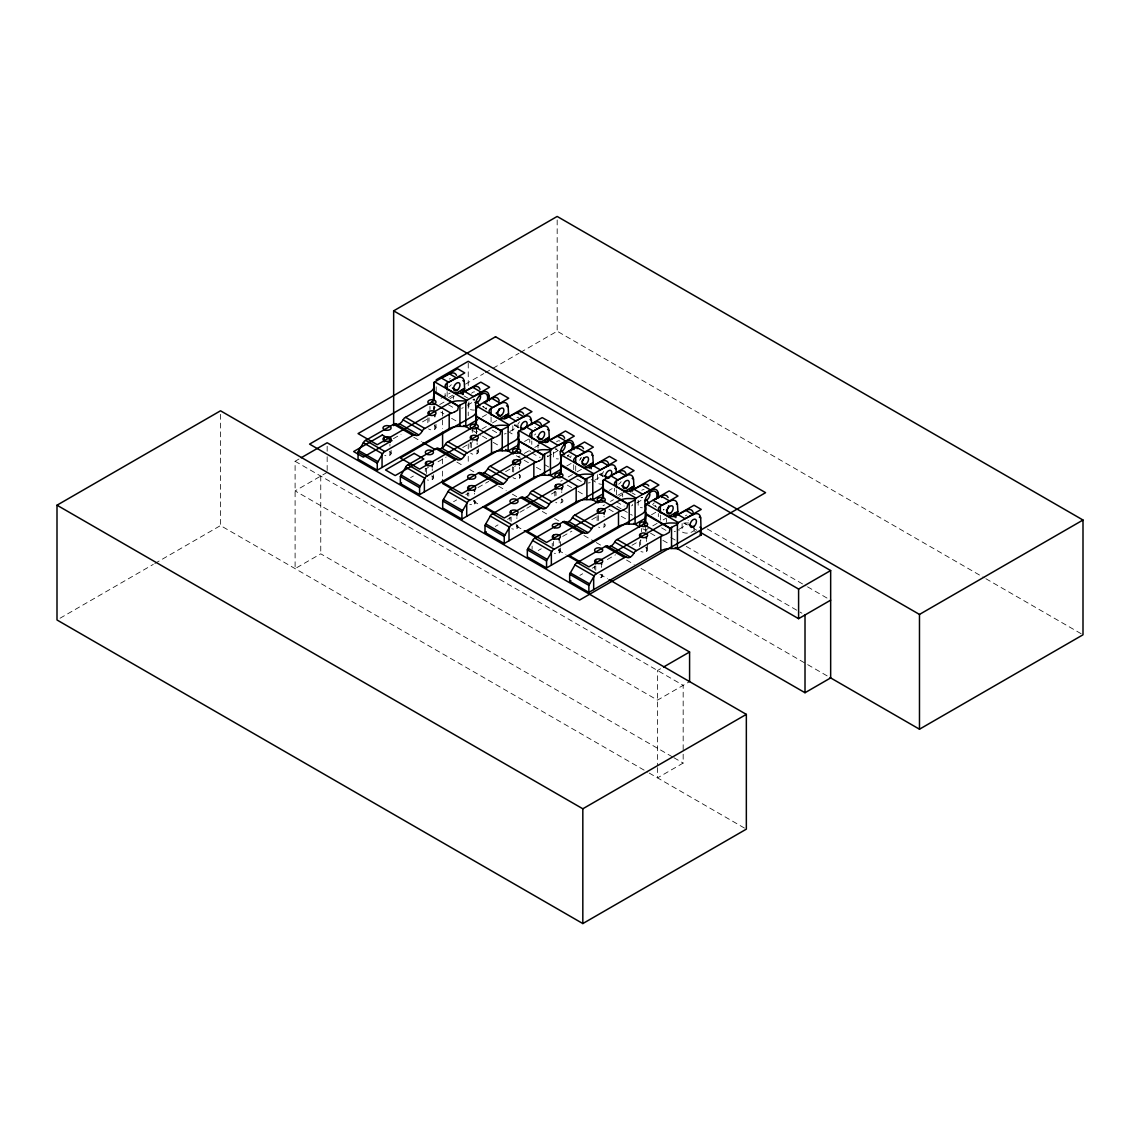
<?xml version="1.0" encoding="UTF-8"?>
<svg xmlns="http://www.w3.org/2000/svg" width="1140" height="1140" viewBox="0 0 1140 1140"><rect width="100%" height="100%" fill="white"/><g stroke="black" fill="none" stroke-linecap="round" stroke-linejoin="round"><path stroke-width="0.75" stroke-dasharray="5 3.75" d="M529.758 442.434L529.758 439.356M573.691 464.721L573.691 470.849M614.403 491.297L614.403 488.234M580.346 459.135L581.243 457.596A8.579 4.945 -60 0 1 578.764 461.13L579.847 459.848M672.372 756.832L320.753 553.826L295.103 568.632L295.103 461.272L299.678 458.622M60.05 618.222L153.273 564.4M154.812 563.516L220.519 525.568L647.648 772.179M441.038 398.259L450.2 392.972M465.476 384.151L483.816 373.564M485.355 372.68L491.468 369.146M492.993 368.263L518.971 353.272M520.495 352.388L557.175 331.213L984.305 577.809M448.547 397.589L452.78 395.153M435.238 407.137L433.742 407.992L434.069 411.397M439.698 404.558L444.173 401.978M450.129 398.544L454.589 395.965M327.166 472.373L295.103 490.884L657.524 700.131L689.586 681.62M393.414 438.686L401.066 434.269M422.484 421.9L429.965 417.582M467.4 405.213L473.029 401.964M482.192 417.055L486.652 414.476M476.064 432.43L477.56 431.576M482.021 428.996L486.495 426.417M492.452 422.969L496.912 420.389M410.614 477.617L413.364 476.036M425.705 468.911L428.441 467.329M438.031 461.786L446.253 457.04M462.712 447.55L470.934 442.79M471.703 442.349L472.288 442.007A14.05 8.123 0 0 0 472.786 441.707M509.922 431.39L518.358 426.517M524.514 441.479L528.974 438.9M518.386 456.869L519.883 456M524.343 453.421L530.299 449.986M534.774 447.407L539.234 444.828M453.578 501.686L456.641 499.918M465.818 494.618L468.882 492.851M478.059 487.55L488.775 481.365M505.604 471.647L513.257 467.229M547.357 456.77A6.911 3.99 0 0 0 547.827 456.527L552.045 454.091M553.456 453.278L559.084 450.015M566.837 465.918L571.297 463.339M560.709 481.294L562.205 480.439M568.162 477.005L572.622 474.425M577.096 471.846L581.557 469.267M495.259 526.481L498.009 524.899M507.599 519.37L510.349 517.788M519.94 512.245L525.426 509.081M526.794 508.283L530.898 505.918M551.461 494.033L555.664 491.611M594.567 480.253L603.003 475.38M609.159 490.357L612.137 488.632M617.837 495.33L622.07 492.893M603.032 505.732L604.528 504.878M610.484 501.429L613.462 499.719M619.419 496.271L622.397 494.56M538.222 550.549L541.286 548.782M562.704 536.413L571.895 531.112M591.774 519.641L597.901 516.106M636.69 502.954L642.319 499.705M651.481 514.781L655.942 512.202M648.332 528.447L645.354 530.171L645.682 533.563M652.807 525.868L657.267 523.288M663.181 519.869L666.202 518.13M579.904 575.358L582.654 573.776M592.244 568.233L594.995 566.651M607.321 559.526L615.543 554.781M632.002 545.291L638.856 541.329M640.224 540.531L640.994 540.089M679.212 529.131L686.251 525.07M695.386 531.539L694.032 530.755L691.88 531.995A6.911 3.99 0 0 1 682.105 531.995L677.103 529.117M660.573 668.738L657.524 670.505L657.524 765.51M683.173 754.224L683.173 763.059L657.524 777.879L657.524 767.277M985.858 578.707L1083 634.795M707.284 528.932L805.98 585.917M807.519 586.815L827.569 598.386M463.937 395.851L470.107 399.413M482.448 406.524L487.065 409.203M514.824 425.234L519.455 427.899M567.264 455.501L570.342 457.282M599.654 474.197L602.732 475.978M632.03 492.893L635.123 494.675M653.619 505.362L656.711 507.143M684.47 523.174L687.548 524.956M693.719 528.518L696.811 530.299M518.8 427.814L514.468 425.305A4.532 2.622 -60 0 0 519.413 421.857M555.18 448.818L558.215 450.557M599.113 474.183L603.445 476.677M686.636 524.714L683.758 523.046A4.532 2.622 -60 0 0 688.289 520.424M507.813 431.376L512.815 434.269A6.911 3.99 0 0 0 515.594 435.238M591.204 479.527L597.46 483.132A6.911 3.99 0 0 0 601.635 484.286M448.391 404.771L453.392 407.65A6.911 3.99 0 0 0 456.185 408.633M492.323 430.122L497.325 433.015M531.796 452.908L538.037 456.527A6.911 3.99 0 0 0 540.189 457.368M576.968 479L581.97 481.878M616.441 501.785L622.682 505.391A6.911 3.99 0 0 0 624.221 506.06M661.613 527.863L666.615 530.755A6.911 3.99 0 0 0 667.071 530.998M544.379 464.493L548.995 467.172M616.854 506.345L621.485 509.024M623.024 509.908L632.273 515.251M670.833 537.51L675.464 540.189M686.251 546.416L801.919 613.192M440.795 412.11L443.887 413.891M451.597 418.337L457.767 421.9M471.647 429.908L480.895 435.252M482.448 436.15L487.065 438.815M493.235 442.377L499.405 445.94M516.363 455.729L522.533 459.292M524.087 460.19L528.703 462.854M536.413 467.315L541.044 469.979M567.264 485.113L571.895 487.792M578.051 491.354L584.221 494.917M608.903 509.153L613.534 511.832M621.243 516.278L627.413 519.84M642.832 528.746L649.002 532.309M650.541 533.207L655.172 535.871M662.882 540.317L669.052 543.88M413.706 437.19L421.415 441.636M456.884 462.113L463.054 465.676M469.78 469.566L473.841 471.903M498.508 486.153L506.217 490.599M512.387 494.161L517.589 497.168M542.269 511.418L548.426 514.966M554.596 518.529L560.196 521.764M583.908 535.458L594.695 541.685M596.234 542.569L601.834 545.803M626.501 560.039L634.211 564.5M640.965 568.39L828.509 676.676M473.428 501.286L479.598 504.849M516.62 526.224L522.776 529.786M558.258 550.264L565.967 554.71M599.897 574.303L607.606 578.75M295.103 461.272L683.173 685.311L683.173 752.457M673.911 757.715L683.173 763.059M649.202 773.062L746.344 829.151M645.682 526.523L645.682 529.673M476.392 428.782L476.392 433.514M434.069 405.926L434.069 409.075M694.032 525.511L694.032 530.755M682.105 523.517L682.105 531.995M666.615 518.828L666.615 522.234M660.359 515.223L660.359 520.538M658.336 513.599L658.336 516.662M647.62 543.324L647.62 549.722M646.423 539.69L646.423 541.486M646.423 546.886L646.423 551.389M641.578 528.547L641.578 531.739M640.651 539.961L640.651 545.362M639.455 541.728L639.455 546.53M638.172 500.275L638.172 506.645A6.911 3.99 0 0 0 642.347 507.784M632.472 504.436L632.472 505.391A6.911 3.99 0 0 1 631.489 505.861M622.682 493.478L622.682 496.883M616.441 489.858L616.441 494.974M604.1 516.149L604.1 517.047M604.1 524.257L604.1 526.951M601.535 565.597L601.535 567.407M601.535 574.603L601.535 577.31M598.329 515.522L598.329 521.821M597.46 474.639L597.46 483.132M597.132 515.679L597.132 522.091M595.764 565.868L595.764 570.37M594.567 566.039L594.567 569.245M575.714 465.918L575.714 471.675M561.778 491.711L561.778 492.623M561.778 498.921L561.778 502.526A4.075 2.351 0 0 1 555.764 502.37M560.41 541.6L560.41 546.402M560.41 547.998L560.41 551.204M559.213 541.172L559.213 542.968M559.213 548.369L559.213 552.872M557.175 219.963L557.175 331.213M556.007 491.981L556.007 495.587M554.809 491.255L554.809 496.057M553.527 452.039L553.527 457.767A6.911 3.99 0 0 0 558.415 458.935M553.442 541.443L553.442 545.932M552.245 543.196L552.245 546.402M547.827 455.572L547.827 456.527M538.037 444.6L538.037 448.006M532.109 546.117L532.109 549.309M531.796 440.995L531.796 444.401M519.455 467.286L519.455 469.082M519.455 474.482L519.455 478.088M516.89 517.631L516.89 518.529M516.89 524.842L516.89 528.433M513.684 467.557L513.684 472.06M512.815 425.776L512.815 434.269M512.487 466.816L512.487 473.214M511.119 517.004L511.119 521.507M509.922 517.161L509.922 520.367M491.069 417.055L491.069 422.598M478.33 448.79L478.33 451.982M477.133 442.847L477.133 444.643M477.133 450.058L477.133 453.649M476.392 429.623L476.392 434.069M474.568 493.193L474.568 494.105M474.568 500.403L474.568 504.008M472.288 427.6L472.288 432.402M471.361 443.118L471.361 447.621M470.165 442.377L470.165 448.79M468.882 401.893L468.882 408.904A6.911 3.99 0 0 0 474.482 410.044M468.797 493.463L468.797 496.171M468.241 363.047L468.241 385.705M468.241 403.289L468.241 415.658M468.241 443.93L468.241 449.231M468.241 456.299L468.241 463.367M467.599 492.736L467.599 495.928M453.392 395.737L453.392 399.143M447.151 391.59L447.151 396.692M445.113 393.557L445.113 396.62M442.591 411.041L442.591 418.109M442.591 419.876L442.591 428.711M442.591 458.75L442.591 464.051M442.591 471.119L442.591 478.187M436.178 386.788L436.178 393.756M436.007 424.351L436.007 427.557M434.81 424.721L434.81 429.224M434.069 406.111L434.069 409.63M433.442 474.696L433.442 477.902M432.245 468.768L432.245 470.564M432.245 475.964L432.245 479.57M429.965 406.367L429.965 409.574M429.039 417.782L429.039 421.387M427.842 417.953L427.842 422.755M426.474 469.039L426.474 473.542M425.277 468.298L425.277 471.504M391.12 450.272L391.12 453.464M389.923 444.329L389.923 446.125M389.923 451.526L389.923 455.131M327.166 446.239L327.166 454.945M327.166 456.698L327.166 470.635M320.753 476.078L320.753 553.826M220.519 414.333L220.519 525.568M473.684 399.071A4.532 2.622 -60 0 1 473.1 399.541M471.632 393.257A4.532 2.622 -60 0 1 474.568 391.904M483.859 406.339A8.579 4.945 -60 0 1 483.289 406.88M463.182 407.65A6.911 3.99 0 0 1 461.643 408.32M451.312 384.693A4.532 2.622 -60 0 1 448.975 386.574M449.274 379.078A4.532 2.622 -60 0 1 450.443 378.537M474.14 400.496A4.532 2.622 -60 0 1 474.368 399M434.54 425.747A4.075 2.351 0 0 1 434.682 429.296A4.075 2.351 0 0 1 428.569 428.882M389.652 451.654A4.075 2.351 0 0 1 390.293 454.889A4.075 2.351 0 0 1 384.736 455.416M474.482 399.855A6.911 3.99 0 0 1 473.057 399.855M506.132 433.485A6.911 3.99 0 0 1 504.308 433.998M517.019 417.525A4.532 2.622 -60 0 1 518.757 417.34M485.925 409.203A8.579 4.945 -60 0 1 486.253 407.707M477.133 450.314A4.075 2.351 0 0 1 476.705 453.863A4.075 2.351 0 0 1 470.678 453.136M431.675 475.964A4.075 2.351 0 0 1 432.83 479.142A4.075 2.351 0 0 1 427.386 479.969M518.415 425.22A6.911 3.99 0 0 1 514.34 424.736M556.577 441.836A4.532 2.622 -60 0 1 559.94 441.123M556.876 448.875A4.532 2.622 -60 0 1 555.693 449.003M569.059 454.589A8.579 4.945 -60 0 1 567.378 456.228M530.328 451.682A6.911 3.99 0 0 1 529.801 450.5M535.686 433.913A4.532 2.622 -60 0 1 534.503 434.995M534.788 427.5A4.532 2.622 -60 0 1 535.686 427.329M518.885 474.482A4.075 2.351 0 0 1 519.313 478.159A4.075 2.351 0 0 1 513 477.56M473.314 500.175A4.075 2.351 0 0 1 475.351 503.381A4.075 2.351 0 0 1 469.709 504.393M515.579 465.832A14.05 8.123 0 0 1 514.61 466.445M570.698 457.339A8.579 4.945 -60 0 1 571.14 455.801M590.207 482.548A6.911 3.99 0 0 1 588.269 482.975M603.644 471.561A4.532 2.622 -60 0 1 599.911 474.397M561.507 499.049A4.075 2.351 0 0 1 561.778 502.526M515.993 524.714A4.075 2.351 0 0 1 517.475 528.019A4.075 2.351 0 0 1 511.703 528.718M603.06 474.098A6.911 3.99 0 0 1 600.239 473.926M655.343 506.217A8.579 4.945 -60 0 1 655.543 505.447M675.422 531.226A6.911 3.99 0 0 1 674.253 531.596M685.439 515.822A4.532 2.622 -60 0 1 686.907 515.052M645.525 547.67A4.075 2.351 0 0 1 646.907 551.062A4.075 2.351 0 0 1 640.922 551.532M602.02 574.303A4.075 2.351 0 0 1 601.806 577.139A4.075 2.351 0 0 1 597.032 577.809M688.403 522.904A6.911 3.99 0 0 1 685.568 522.904M642.39 497.282A4.532 2.622 -60 0 1 641.221 497.824M641.806 490.243A4.532 2.622 -60 0 1 644.114 489.716M654.232 502.797A8.579 4.945 -60 0 1 652.579 504.621M621.115 481.65A4.532 2.622 -60 0 1 618.564 484.186M604.1 523.63A4.075 2.351 0 0 1 604.228 526.88A4.075 2.351 0 0 1 598.6 527.093M558.643 549.266A4.075 2.351 0 0 1 559.797 552.444A4.075 2.351 0 0 1 554.353 553.27M642.347 497.596A6.911 3.99 0 0 1 640.965 497.439M663.965 509.38L663.409 509.993A8.579 4.945 -60 0 0 663.965 509.38"/><path stroke-width="1.5" d="M476.392 417.611L475.494 424.593M476.064 423.724L476.064 408.063L477.061 406.339L509.124 424.849L508.127 426.574L500.802 430.421L500.032 434.497L496.313 436.777M580.873 485.683L584.635 483.431L585.447 479.284L592.772 475.437L593.769 473.727L561.707 455.216L560.709 456.926L560.709 474.34M645.354 523.203L645.354 505.79L646.351 504.08L678.414 522.59L677.417 524.315L670.092 528.162L669.28 532.309L665.518 534.546M518.714 442.206L517.717 449.217M561.037 466.474L560.082 473.584M603.359 491.24L602.433 497.966M645.682 515.665L644.727 522.462M434.069 393.827L433.072 400.339M434.084 391.163L458.48 405.982L465.804 402.135L466.801 400.411L434.739 381.9L433.742 383.624L433.742 401.038M561.051 464.564L585.447 479.284M603.374 489.003L627.769 503.723L635.094 499.876L636.091 498.151L604.029 479.641L603.032 481.365L603.032 498.764M645.696 513.442L670.092 528.162M560.994 469.381L550.449 475.38L544.564 475.195A14.05 8.123 0 0 0 533.848 477.546L461.928 519.085L442.691 507.97L442.691 500.973A4.945 2.85 -60 0 1 443.318 499.662L448.69 490.457A2.85 1.653 -60 0 1 449.26 489.858L479.37 472.53A2.551 1.468 -60 0 1 479.94 472.559L499.776 484.03A6.911 3.99 -60 0 0 507.015 479.855L507.614 478.786A2.551 1.468 -60 0 1 508.198 478.102L533.848 463.139A14.05 8.123 0 0 1 535.871 462.184L537.51 461.6M477.717 419.634L465.804 426.503L459.919 426.317A14.05 8.123 0 0 0 449.203 428.683L377.283 470.207L358.046 459.107L358.046 452.096A4.945 2.85 -60 0 1 358.673 450.784L364.045 441.593A2.85 1.653 -60 0 1 364.615 440.995L394.725 423.653A2.551 1.468 -60 0 1 395.295 423.681L395.894 424.051A6.911 3.99 -60 0 0 403.132 419.876L403.874 418.622A2.522 1.454 -60 0 1 404.315 418.124L429.965 403.175A14.05 8.123 0 0 0 431.647 402.007L432.929 400.582M395.894 424.051L415.131 435.152A6.911 3.99 -60 0 0 422.37 430.977L422.969 429.923A2.551 1.468 -60 0 1 423.553 429.224L449.203 414.276A14.05 8.123 0 0 1 451.226 413.307L452.865 412.723M518.558 444.928L508.127 450.941L502.241 450.756A14.05 8.123 0 0 0 491.525 453.122L419.606 494.646L400.368 483.531L400.368 476.534A4.945 2.85 -60 0 1 400.995 475.223L406.367 466.032A2.85 1.653 -60 0 1 406.937 465.434L437.048 448.091A2.551 1.468 -60 0 1 437.618 448.12L438.216 448.49A6.911 3.99 -60 0 0 445.455 444.315L446.053 443.246A2.551 1.468 -60 0 1 446.638 442.562L472.288 427.6A14.05 8.123 0 0 0 473.969 426.431L475.252 425.021A9.106 6.113 64.1 0 0 475.48 424.764M438.216 448.49L457.453 459.591A6.911 3.99 -60 0 0 464.693 455.416L465.434 454.162A2.522 1.454 -60 0 1 465.875 453.663L491.525 438.715A14.05 8.123 0 0 1 493.549 437.746L495.188 437.161M480.539 472.915A6.911 3.99 -60 0 0 487.778 468.74L488.519 467.486A2.522 1.454 -60 0 1 488.96 467.001L514.61 452.039A14.05 8.123 0 0 0 516.292 450.87L517.574 449.459M603.202 493.791L592.772 499.805L586.886 499.619A14.05 8.123 0 0 0 576.17 501.985L504.251 543.509L485.013 532.409L485.013 525.398A4.945 2.85 -60 0 1 485.64 524.087L491.012 514.895A2.85 1.653 -60 0 1 491.582 514.297L521.692 496.969A2.551 1.468 -60 0 1 522.263 496.983L522.747 497.268A6.911 3.99 -60 0 0 530.1 493.178L530.699 492.109A2.551 1.468 -60 0 1 531.283 491.426L556.933 476.477A14.05 8.123 0 0 0 558.614 475.309L559.897 473.884M522.861 497.353L542.099 508.454A6.911 3.99 -60 0 0 549.337 504.279L550.078 503.039A2.522 1.454 -60 0 1 550.52 502.541L576.17 487.578A14.05 8.123 0 0 1 578.194 486.609L579.832 486.025M645.525 518.23L635.094 524.243L629.209 524.058A14.05 8.123 0 0 0 618.493 526.423L546.573 567.948L527.336 556.847L527.336 549.836A4.945 2.85 -60 0 1 527.962 548.525L533.335 539.334A2.85 1.653 -60 0 1 533.905 538.736L564.015 521.393A2.551 1.468 -60 0 1 564.585 521.422L565.183 521.792A6.911 3.99 -60 0 0 572.423 517.617L573.164 516.363A2.522 1.454 -60 0 1 573.605 515.864L599.255 500.902A14.05 8.123 0 0 0 600.937 499.748L602.219 498.322M565.183 521.792L584.421 532.893A6.911 3.99 -60 0 0 591.66 528.718L592.259 527.663A2.551 1.468 -60 0 1 592.843 526.965L618.493 512.017A14.05 8.123 0 0 1 620.516 511.048L622.155 510.464M699.333 517.132L700.687 517.916L701.243 534.931L677.417 548.682L671.531 548.497A14.05 8.123 0 0 0 660.815 550.862L588.895 592.387L569.658 581.272L569.658 574.275A4.945 2.85 -60 0 1 570.285 572.964L575.657 563.773A2.85 1.653 -60 0 1 576.227 563.174L606.337 545.832A2.551 1.468 -60 0 1 606.908 545.861L607.506 546.217A6.911 3.99 -60 0 0 614.745 542.042L615.344 540.987A2.551 1.468 -60 0 1 615.928 540.303L641.578 525.341A14.05 8.123 0 0 0 643.259 524.172L644.542 522.761M607.506 546.217L626.744 557.332A6.911 3.99 -60 0 0 633.982 553.157L634.724 551.903A2.522 1.454 -60 0 1 635.165 551.404L660.815 536.456A14.05 8.123 0 0 1 662.839 535.486L664.478 534.902M542.099 508.454L541.5 508.098A2.551 1.468 -60 0 0 540.93 508.07L510.82 525.412A2.85 1.653 -60 0 0 510.25 526.01L504.863 535.187A4.945 2.85 -60 0 0 504.222 536.513L504.251 543.509M626.744 557.332L626.145 556.961A2.551 1.468 -60 0 0 625.575 556.933L595.465 574.275A2.85 1.653 -60 0 0 594.895 574.874L589.508 584.065A4.945 2.85 -60 0 0 588.867 585.376L588.895 592.387M415.131 435.152L414.532 434.782A2.551 1.468 -60 0 0 413.963 434.768L383.852 452.096A2.85 1.653 -60 0 0 383.282 452.694L377.953 461.8A4.945 2.85 -60 0 0 377.255 463.211L377.283 470.207M457.453 459.591L456.855 459.221A2.551 1.468 -60 0 0 456.285 459.206L426.175 476.534A2.85 1.653 -60 0 0 425.605 477.133L420.275 486.224A4.945 2.85 -60 0 0 419.577 487.635L419.606 494.646M499.776 484.03L499.178 483.659A2.551 1.468 -60 0 0 498.607 483.631L468.497 500.973A2.85 1.653 -60 0 0 467.927 501.572L462.598 510.663A4.945 2.85 -60 0 0 461.899 512.074L461.928 519.085M518.386 448.163L518.386 432.488L519.384 430.778L551.447 449.288L550.449 450.998L550.449 475.38M583.253 532.508L553.142 549.836A2.85 1.653 -60 0 0 552.572 550.435L547.186 559.626A4.945 2.85 -60 0 0 546.545 560.937L546.573 567.948M570.328 572.864L589.622 583.88M57 505.205L220.519 410.799L746.344 714.381L746.344 829.151L582.825 923.557L57 619.975L57 505.205L582.825 808.787L746.344 714.381M393.656 425.619L393.656 310.849L557.175 216.443L1083 520.025L1083 634.795L919.481 729.201L830.048 677.559M301.202 457.739L327.166 442.762L689.586 651.995L689.586 681.62M436.178 379.82L468.241 361.309L830.661 570.542L830.661 677.915L805.011 692.721L609.145 579.647M447.151 383.069L464.778 372.894L457.568 368.719L433.742 382.484L434.069 385.876A14.05 8.123 0 0 1 429.965 392.06L358.046 433.585L377.283 444.7L449.203 403.175A14.05 8.123 0 0 1 459.919 400.81L465.804 400.995L489.63 387.23L480.809 382.142L463.182 392.331A6.911 3.99 0 0 1 453.392 392.331L447.151 388.712A6.911 3.99 0 0 1 447.151 383.069L447.151 389.88M455.587 393.528L464.607 388.312M491.069 408.434L508.711 398.245L499.89 393.157L476.064 406.909L476.392 410.315A14.05 8.123 0 0 1 472.288 416.499L400.368 458.024L419.606 469.124L491.525 427.6A14.05 8.123 0 0 1 502.241 425.234L508.127 425.42L531.952 411.668L524.742 407.507L507.101 417.682A6.911 3.99 0 0 1 497.325 417.682L491.069 414.077A6.911 3.99 0 0 1 491.069 408.434L491.069 415.131M499.52 418.879L508.54 413.678M400.368 483.531L401.565 482.847M531.796 431.946L549.423 421.757L542.212 417.596L518.386 431.348L518.714 434.753A14.05 8.123 0 0 1 514.61 440.938L442.691 482.462L461.928 493.563L533.848 452.039A14.05 8.123 0 0 1 544.564 449.673L550.449 449.858L574.275 436.107L565.454 431.02L547.827 441.194A6.911 3.99 0 0 1 538.037 441.194L531.796 437.589A6.911 3.99 0 0 1 531.796 431.946L531.796 438.757M538.835 443.203L549.252 437.19M575.714 457.297L593.356 447.122L584.535 442.035L560.709 455.786L561.037 459.178A14.05 8.123 0 0 1 556.933 465.362L485.013 506.887L504.251 518.002L576.17 476.477A14.05 8.123 0 0 1 586.886 474.112L592.772 474.297L616.597 460.546L609.387 456.37L591.745 466.559A6.911 3.99 0 0 1 581.97 466.559L575.714 462.954A6.911 3.99 0 0 1 575.714 457.297L575.714 463.054M584.164 467.756L593.185 462.541M485.013 532.409L486.21 531.725M616.441 480.809L634.068 470.635L626.857 466.459L603.032 480.211L603.359 483.617A14.05 8.123 0 0 1 599.255 489.801L527.336 531.326L546.573 542.441L618.493 500.902A14.05 8.123 0 0 1 629.209 498.536L635.094 498.722L658.92 484.97L650.099 479.883L632.472 490.072A6.911 3.99 0 0 1 622.682 490.072L616.441 486.452A6.911 3.99 0 0 1 616.441 480.809L616.441 487.621M623.48 492.067L633.897 486.053M660.359 506.174L678.001 495.986L669.18 490.898L645.354 504.649L645.682 508.055A14.05 8.123 0 0 1 641.578 514.24L569.658 555.764L588.895 566.865L660.815 525.341A14.05 8.123 0 0 1 671.531 522.975L677.417 523.16L701.243 509.409L694.032 505.248L676.391 515.423A6.911 3.99 0 0 1 666.615 515.423L660.359 511.817A6.911 3.99 0 0 1 660.359 506.174L660.359 512.872M668.809 516.62L677.83 511.418M569.658 581.272L570.855 580.588M663.623 666.986L689.586 651.995M699.889 532.067L798.598 589.052L830.661 570.542M675.222 547.442L798.598 618.678L830.661 600.167M393.656 310.849L919.481 614.432L1083 520.025M550.449 450.998L543.125 454.86L518.714 440.753L518.386 432.488M456.527 375.345A10.616 6.127 -60 0 0 449.559 373.934L441.422 378.038L448.633 382.214L456.784 378.095A10.616 6.127 -60 0 1 464.222 381.387L464.778 391.405L463.424 390.621M479.997 389.353A10.616 6.127 -60 0 0 472.815 387.358L464.664 391.462L473.485 396.549L481.622 392.445A10.616 6.127 -60 0 1 489.074 395.737L489.345 400.696M499.234 401.009A10.616 6.127 -60 0 0 491.882 398.373L483.745 402.477L492.566 407.564L500.702 403.46A10.616 6.127 -60 0 1 508.155 406.752L508.711 416.755L507.599 416.128M523.702 414.119A10.616 6.127 -60 0 0 516.734 412.709L508.597 416.827L515.807 420.988L523.944 416.884A10.616 6.127 -60 0 1 531.397 420.176L531.639 424.579M541.386 424.807A10.616 6.127 -60 0 0 534.204 422.798L526.067 426.916L533.278 431.077L541.429 426.973A10.616 6.127 -60 0 1 548.867 430.264L549.423 440.268L558.13 445.426L566.267 441.308A10.616 6.127 -60 0 1 573.719 444.614L573.99 449.573M564.642 438.23A10.616 6.127 -60 0 0 557.46 436.221L549.309 440.339L548.069 439.484M583.495 448.647A10.616 6.127 -60 0 0 576.526 447.236L568.39 451.355L577.211 456.442L585.347 452.324A10.616 6.127 -60 0 1 592.8 455.63L593.356 465.633L592.244 464.992M608.561 463.595A10.616 6.127 -60 0 0 601.379 461.586L593.242 465.69L600.452 469.865L608.589 465.747A10.616 6.127 -60 0 1 616.042 469.039L616.284 473.442M626.031 473.67A10.616 6.127 -60 0 0 618.849 471.675L610.712 475.779L617.923 479.94L626.074 475.836A10.616 6.127 -60 0 1 633.512 479.128L634.068 489.146L632.714 488.362M648.774 485.953A10.616 6.127 -60 0 0 642.105 485.099L633.954 489.203L642.775 494.29L650.911 490.186A10.616 6.127 -60 0 1 658.364 493.478L658.606 497.881M668.14 497.51A10.616 6.127 -60 0 0 661.172 496.114L653.035 500.218L661.856 505.305L669.992 501.201A10.616 6.127 -60 0 1 677.445 504.493L678.001 514.496L676.889 513.869M693.206 512.459A10.616 6.127 -60 0 0 686.024 510.449L677.887 514.567L685.097 518.728L693.234 514.625A10.616 6.127 -60 0 1 700.687 517.916M623.281 510.079L626.957 507.87L627.769 504.051L603.359 489.958M454.091 412.309L457.667 410.129L458.48 406.31L434.069 392.217M538.736 461.187L542.312 459.007L543.125 455.188L518.714 441.095M623.38 510.05L623.466 510.022A9.106 1.525 -21.5 0 1 622.981 510.05M478.772 394.668L481.622 394.112M563.417 443.531L566.267 442.976M462.868 380.618L464.222 381.387M487.421 394.782L489.074 395.737M506.502 405.797L508.155 406.752M530.043 419.392L531.397 420.176M547.514 429.481L548.867 430.264M572.622 443.973L573.719 444.614M591.689 454.988L592.8 455.63M614.688 468.269L616.042 469.039M632.159 478.344L633.512 479.128M657.267 492.836L658.364 493.478M676.334 503.851L677.445 504.493M449.559 373.934L456.784 378.095M472.815 387.358L481.622 392.445M491.882 398.373L500.702 403.46M516.734 412.709L523.944 416.884M534.204 422.798L541.429 426.973M557.46 436.221L566.267 441.308M576.526 447.236L585.347 452.324M601.379 461.586L608.589 465.747M618.849 471.675L626.074 475.836M642.105 485.099L650.911 490.186M661.172 496.114L669.992 501.201M686.024 510.449L693.234 514.625M699.889 527.136L701.243 527.92M452.452 387.971L456.784 390.464M496.171 413.207L500.702 415.829M521.066 427.586L523.944 429.253A4.532 2.622 -60 0 0 526.908 422.399A4.532 2.622 -60 0 0 521.664 424.28A4.532 2.622 -60 0 0 522.761 429.666M537.097 436.834L541.429 439.342M582.326 462.954L585.347 464.693M604.271 475.622L608.589 478.116M621.742 485.711L626.074 488.205M666.971 511.817L669.992 513.57M688.916 524.486L693.234 526.994M699.889 534.147L701.243 534.931M500.802 430.421L476.392 416.328L476.064 408.063M476.392 416.656L500.802 430.749M561.037 465.533L585.447 479.626M645.682 514.397L670.092 528.49M431.647 402.007L451.226 413.307M473.969 426.431L493.549 437.746M516.292 450.87L535.871 462.184M558.614 475.309L578.194 486.609M600.937 499.748L620.516 511.048M643.259 524.172L662.839 535.486M463.937 425.462L470.107 429.025M505.576 449.502L513.285 453.962M548.753 474.44L554.923 478.002M590.392 498.479L598.101 502.925M633.584 523.403L639.74 526.965M405.512 417.297L424.75 428.398M447.835 441.722L467.072 452.837M490.157 466.16L509.395 477.275M532.48 490.599L551.717 501.7M574.802 515.038L594.04 526.139M617.125 539.462L636.362 550.577M403.132 419.876L422.37 430.977M445.455 444.315L464.693 455.416M487.778 468.74L507.015 479.855M530.1 493.178L549.337 504.279M572.423 517.617L591.66 528.718M614.745 542.042L633.982 553.157M399.513 423.809L418.751 434.91M441.836 448.248L461.073 459.349M484.158 472.673L503.396 483.788M526.481 497.111L545.718 508.226M568.803 521.55L588.041 532.651M611.125 545.989L630.363 557.09M393.528 424.208L412.766 435.309M435.851 448.647L455.088 459.748M478.173 473.072L497.411 484.186M520.495 497.51L539.733 508.625M562.818 521.949L582.055 533.05M605.141 546.388L624.378 557.489M422.954 442.534L435.295 449.645M451.839 488.818L442.591 483.488L442.591 479.954M482.69 506.63L495.017 513.755M524.329 530.67L536.655 537.795M567.506 555.607L579.847 562.732M365.57 440.339L384.807 451.454M407.892 464.778L427.13 475.893M450.214 489.217L469.452 500.318M492.537 513.655L511.774 524.756M534.86 538.08L554.097 549.195M577.182 562.519L596.42 573.62M363.304 442.733L382.541 453.848M405.626 467.172L424.864 478.287M447.949 491.611L467.186 502.712M490.271 516.049L509.509 527.15M532.594 540.474L551.831 551.589M574.916 564.913L594.154 576.014M358.772 450.599L378.01 461.7M401.095 475.024L420.332 486.139M443.417 499.463L462.655 510.563M485.74 523.901L504.977 535.002M528.062 548.326L547.3 559.441M358.046 452.096L377.283 463.211M400.368 476.534L419.606 487.635M442.691 500.973L461.928 512.074M485.013 525.398L504.251 536.513M527.336 549.836L546.573 560.951M569.658 574.275L588.895 585.376M584.421 532.893L583.951 532.58A2.551 1.468 -60 0 0 583.253 532.508M646.636 500.075L649.202 503.538M561.991 451.212L564.557 454.675M477.347 402.334L479.911 405.797M645.354 505.79L645.696 513.228M603.032 481.365L603.374 488.803M560.709 456.926L561.051 464.365M433.742 383.624L434.084 391.063M919.481 614.432L919.481 729.201M805.011 614.973L805.011 692.721M798.598 589.052L798.598 618.678M677.417 524.315L677.417 548.682M675.849 517.645L675.849 512.558A6.911 3.99 0 0 0 674.395 516.962M671.531 527.336L671.531 548.497M660.815 536.456L660.815 550.862M646.423 536.983L646.423 538.778M645.682 512.416L645.682 522.989M640.651 533.648L640.651 537.254M635.094 499.876L635.094 524.243M632.472 490.072L632.472 491.026M631.916 490.599L631.916 487.193A6.911 3.99 0 0 0 630.762 491.953M629.209 502.897L629.209 524.058M618.493 512.017L618.493 526.423M604.1 512.544L604.1 514.354M603.359 487.977L603.359 498.551M601.535 562.904L601.535 564.699M598.329 509.224L598.329 513.712M595.764 559.569L595.764 564.072M593.669 576.869L593.669 589.622M592.772 475.437L592.772 499.805M591.204 468.782L591.204 463.681A6.911 3.99 0 0 0 589.75 468.098M586.886 478.472L586.886 499.619M582.825 808.787L582.825 923.557M576.17 487.578L576.17 501.985M561.778 488.12L561.778 489.915M561.037 463.538L561.037 474.126M559.213 538.465L559.213 540.26M556.007 484.785L556.007 489.288M553.442 535.13L553.442 538.736M551.347 552.444L551.347 565.198M547.827 441.194L547.827 442.149M547.271 441.722L547.271 438.33A6.911 3.99 0 0 0 545.818 442.733M544.564 454.034L544.564 475.195M533.848 463.139L533.848 477.546M519.455 463.681L519.455 465.476M518.714 439.114L518.714 447.92M516.89 514.026L516.89 515.836M513.684 460.346L513.684 464.849M511.119 510.692L511.119 514.297M509.024 528.005L509.024 540.759M508.127 426.574L508.127 450.941M506.559 418.209L506.559 414.818A6.911 3.99 0 0 0 504.863 418.85M502.241 429.595L502.241 450.756M491.525 438.715L491.525 453.122M477.133 439.242L477.133 441.052M476.392 414.675L476.392 423.482M474.568 489.601L474.568 491.397M471.361 435.907L471.361 439.513M468.797 486.267L468.797 490.77M466.702 503.567L466.702 516.32M465.804 402.135L465.804 426.503M463.182 392.331L463.182 394.241M462.626 394.554L462.626 389.453A6.911 3.99 0 0 0 461.173 393.87M459.919 405.156L459.919 426.317M449.203 414.276L449.203 428.683M442.591 432.245L442.591 448.148M434.81 414.803L434.81 416.613M434.069 390.236L434.069 399.057M432.245 465.163L432.245 466.958M429.039 411.483L429.039 415.074M426.474 461.828L426.474 465.434M424.379 479.142L424.379 491.896M389.923 440.724L389.923 442.534M384.151 437.389L384.151 441.893M382.057 454.703L382.057 467.457M479.37 394.597A4.532 2.622 -60 0 1 479.612 399.955A4.532 2.622 -60 0 1 474.853 402.406M476.919 408.234A8.579 4.945 -60 0 1 477.347 398.63A8.579 4.945 -60 0 1 485.455 393.471A8.579 4.945 -60 0 1 486.695 402.007M454.091 412.167A9.106 1.525 -21.5 0 1 453.692 412.309M499.249 408.747A4.532 2.622 -60 0 1 496.456 413.036M563.744 443.403A4.532 2.622 -60 0 1 564.671 447.992A4.532 2.622 -60 0 1 560.239 451.625M561.564 457.111A8.579 4.945 -60 0 1 561.991 447.507A8.579 4.945 -60 0 1 570.1 442.349A8.579 4.945 -60 0 1 571.34 450.884M538.736 461.045A9.106 1.525 -21.5 0 1 538.337 461.173M583.894 457.61A4.532 2.622 -60 0 1 581.999 461.144M577.082 448.618A8.579 4.945 -60 0 1 577.638 448.391M607.121 478.558A4.532 2.622 -60 0 1 606.537 472.772A4.532 2.622 -60 0 1 611.653 471.547A4.532 2.622 -60 0 1 608.304 478.273M560.125 473.627A9.106 6.113 64.1 0 1 559.925 473.926M668.653 505.732A4.532 2.622 -60 0 1 666.344 510.293M661.727 497.482A8.579 4.945 -60 0 1 662.283 497.254M644.77 522.505A9.106 6.113 64.1 0 1 644.57 522.804M649.316 492.808A4.532 2.622 -60 0 1 648.774 497.881A4.532 2.622 -60 0 1 644.613 500.417M645.839 505.604A8.579 4.945 -60 0 1 646.779 496.114A8.579 4.945 -60 0 1 654.574 491.155A8.579 4.945 -60 0 1 656.298 498.964M495.544 336.756L309.581 444.116L579.619 600.025L765.581 492.665L495.544 336.756M382.313 435.01L353.628 451.554L363.318 457.154L391.989 440.596L382.313 435.01M414.191 453.407L385.52 469.965L395.209 475.565L423.88 459.007L414.191 453.407M385.007 429.994A4.075 2.351 0 0 0 391.12 427.956A4.075 2.351 0 0 0 385.007 425.918A4.075 2.351 0 0 0 385.007 429.994M429.894 404.087A4.075 2.351 0 0 0 436.007 402.049A4.075 2.351 0 0 0 429.894 399.998A4.075 2.351 0 0 0 429.894 404.087M457.61 389.866A4.532 2.622 -60 0 0 459.05 382.841A4.532 2.622 -60 0 0 453.677 387.6A4.532 2.622 -60 0 0 457.61 389.866M429.894 415.188A4.075 2.351 0 0 0 436.007 413.15A4.075 2.351 0 0 0 429.894 411.098A4.075 2.351 0 0 0 429.894 415.188M385.007 441.095A4.075 2.351 0 0 0 391.12 439.057A4.075 2.351 0 0 0 385.007 437.019A4.075 2.351 0 0 0 385.007 441.095M472.216 428.526A4.075 2.351 0 0 0 478.33 426.474A4.075 2.351 0 0 0 472.216 424.436A4.075 2.351 0 0 0 472.216 428.526M427.329 454.433A4.075 2.351 0 0 0 433.442 452.395A4.075 2.351 0 0 0 427.329 450.357A4.075 2.351 0 0 0 427.329 454.433M501.529 415.216A4.532 2.622 -60 0 0 502.968 408.205A4.532 2.622 -60 0 0 497.61 412.951A4.532 2.622 -60 0 0 501.529 415.216M472.216 439.613A4.075 2.351 0 0 0 478.33 437.575A4.075 2.351 0 0 0 472.216 435.537A4.075 2.351 0 0 0 472.216 439.613M427.329 465.533A4.075 2.351 0 0 0 433.442 463.495A4.075 2.351 0 0 0 427.329 461.458A4.075 2.351 0 0 0 427.329 465.533M469.651 478.871A4.075 2.351 0 0 0 475.765 476.834A4.075 2.351 0 0 0 469.651 474.782A4.075 2.351 0 0 0 469.651 478.871M514.539 452.951A4.075 2.351 0 0 0 520.652 450.913A4.075 2.351 0 0 0 514.539 448.875A4.075 2.351 0 0 0 514.539 452.951M542.255 438.729A4.532 2.622 -60 0 0 543.695 431.704A4.532 2.622 -60 0 0 538.322 436.463A4.532 2.622 -60 0 0 542.255 438.729M514.539 464.051A4.075 2.351 0 0 0 520.652 462.014A4.075 2.351 0 0 0 514.539 459.976A4.075 2.351 0 0 0 514.539 464.051M469.651 489.972A4.075 2.351 0 0 0 475.765 487.934A4.075 2.351 0 0 0 469.651 485.882A4.075 2.351 0 0 0 469.651 489.972M556.861 477.389A4.075 2.351 0 0 0 562.975 475.351A4.075 2.351 0 0 0 556.861 473.314A4.075 2.351 0 0 0 556.861 477.389M511.974 503.31A4.075 2.351 0 0 0 518.087 501.258A4.075 2.351 0 0 0 511.974 499.22A4.075 2.351 0 0 0 511.974 503.31M586.174 464.094A4.532 2.622 -60 0 0 587.613 457.069A4.532 2.622 -60 0 0 582.255 461.828A4.532 2.622 -60 0 0 586.174 464.094M556.861 488.49A4.075 2.351 0 0 0 562.975 486.452A4.075 2.351 0 0 0 556.861 484.415A4.075 2.351 0 0 0 556.861 488.49M511.618 514.268A4.075 2.351 0 0 0 518.073 512.601A4.075 2.351 0 0 0 512.345 510.207A4.075 2.351 0 0 0 511.618 514.268M670.819 512.957A4.532 2.622 -60 0 0 672.258 505.932A4.532 2.622 -60 0 0 666.9 510.692A4.532 2.622 -60 0 0 670.819 512.957M694.075 526.381A4.532 2.622 -60 0 0 695.5 519.356A4.532 2.622 -60 0 0 690.142 524.115A4.532 2.622 -60 0 0 694.075 526.381M641.507 537.353A4.075 2.351 0 0 0 647.62 535.316A4.075 2.351 0 0 0 641.507 533.278A4.075 2.351 0 0 0 641.507 537.353M596.619 563.274A4.075 2.351 0 0 0 602.732 561.236A4.075 2.351 0 0 0 596.619 559.199A4.075 2.351 0 0 0 596.619 563.274M596.619 552.173A4.075 2.351 0 0 0 602.732 550.135A4.075 2.351 0 0 0 596.619 548.098A4.075 2.351 0 0 0 596.619 552.173M641.507 526.253A4.075 2.351 0 0 0 647.62 524.215A4.075 2.351 0 0 0 641.507 522.177A4.075 2.351 0 0 0 641.507 526.253M626.9 487.607A4.532 2.622 -60 0 0 628.34 480.581A4.532 2.622 -60 0 0 622.967 485.341A4.532 2.622 -60 0 0 626.9 487.607M599.184 512.929A4.075 2.351 0 0 0 605.297 510.877A4.075 2.351 0 0 0 599.184 508.839A4.075 2.351 0 0 0 599.184 512.929M554.297 538.835A4.075 2.351 0 0 0 560.41 536.798A4.075 2.351 0 0 0 554.297 534.76A4.075 2.351 0 0 0 554.297 538.835M599.184 501.828A4.075 2.351 0 0 0 605.297 499.776A4.075 2.351 0 0 0 599.184 497.738A4.075 2.351 0 0 0 599.184 501.828M554.297 527.735A4.075 2.351 0 0 0 560.41 525.697A4.075 2.351 0 0 0 554.297 523.659A4.075 2.351 0 0 0 554.297 527.735"/></g></svg>
